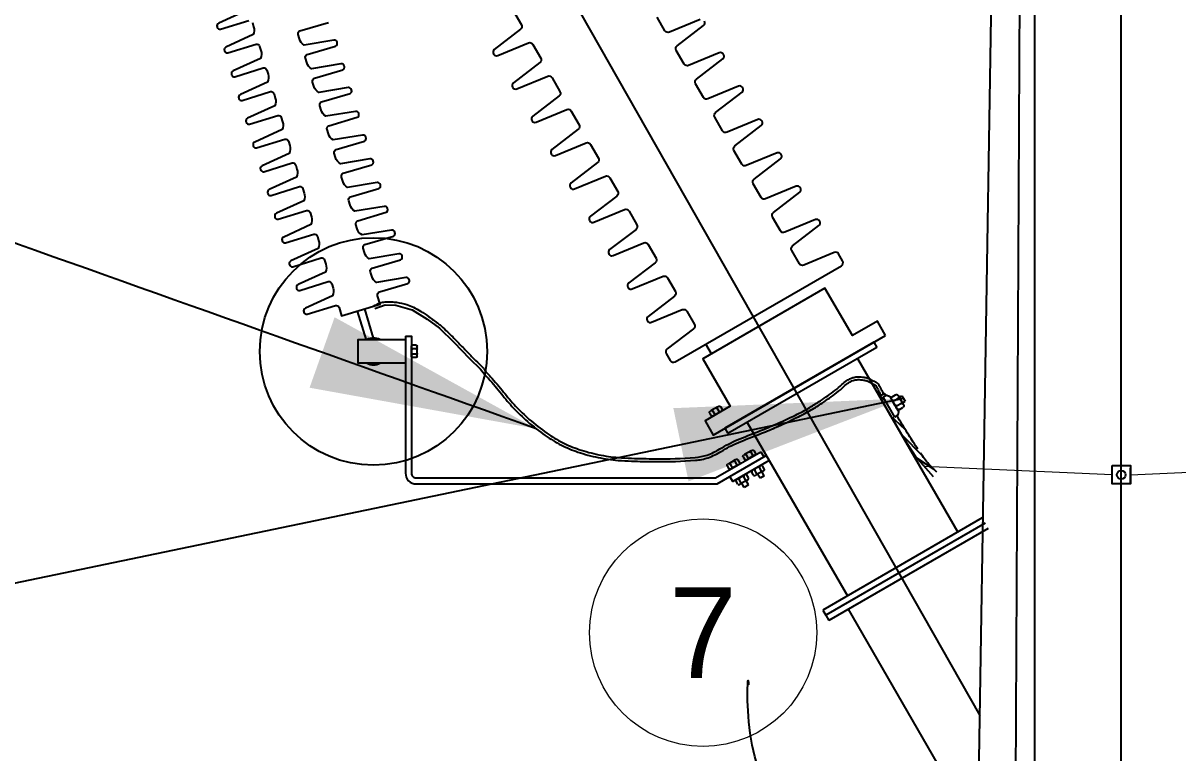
# Model space of a CAD drawing. Header units: centimetres. Extents: x -3 to 132800, y -60 to 85992.
# Drawn here: x 12894 to 15435, y 69992 to 71596 of the extents above; entities that cross this region are included whole.
import ezdxf
from ezdxf.enums import TextEntityAlignment as Align

# ---------------------------------------------------------------- set-up
doc = ezdxf.new("R2010")
doc.units = ezdxf.units.CM
doc.header["$LTSCALE"] = 10
doc.header["$MEASUREMENT"] = 0
doc.layers.get('0').update_dxf_attribs({"linetype": 'CONTINUOUS'})
doc.layers.get('DEFPOINTS').update_dxf_attribs({"color": 2, "linetype": 'CONTINUOUS'})
for name, color, linetype in [('ACERO1', 144, 'CONTINUOUS'), ('ACOTACIONES', 7, 'CONTINUOUS'), ('DIM', 252, 'CONTINUOUS'), ('TERMINALES', 250, 'CONTINUOUS'), ('TEXTOS', 7, 'CONTINUOUS')]:
    doc.layers.add(name, color=color, linetype=linetype)
doc.styles.get("Standard").update_dxf_attribs({"font": ''})
doc.styles.get('Standard').set_extended_font_data('Zurich Ex BT')
doc.dimstyles.get("Standard").update_dxf_attribs({"dimtxt": 500, "dimasz": 500, "dimexe": 3, "dimexo": 200, "dimgap": 0.09, "dimtad": 0, "dimtih": 1, "dimtoh": 1, "dimzin": 0, "dimdsep": 46, "dimtxsty": 'Standard', "dimcen": 0.09, "dimclrd": 256, "dimclre": 256, "dimclrt": 256, "dimadec": 0, "dimazin": 0, "dimtfac": 1, "dimtofl": 0, "dimtmove": 0, "dimatfit": 3, "dimfxl": 0, "dimtolj": 1, "dimtzin": 0, "dimlwd": -1, "dimarcsym": 0})

# ---------------------------------------------------------------- blocks, each defined once
blk = doc.blocks.new('*D11')
at = {"layer": 'DEFPOINTS', "color": 0}
for p in [(15510.60530577769, 77156.9294623375), (16734.36328048983, 68733.25639514164), (17175.50166197948, 68386.53690514514), (15461.62761454483, 65283.4001225603), (16060.60530577769, 42236.9294623375)]:
    blk.add_point(p, dxfattribs=at)
at = {"layer": 'DIM', "lineweight": -2}
blk.add_line((17272.19491333971, 68561.60950477565), (17243.8533375504, 68510.294306649), dxfattribs=at)
at = {"layer": 'DIM'}
for start, end in [(99.83942017572515, 108.7764900272635), (43.21382578413542, 52.15089563567376)]:
    blk.add_arc((15691.0735824488, 65698.8345144191), 3208.764488747371, start, end, dxfattribs=at)
for points in [[(15134.93586113566, 68943.3673430173), (15150.53626248915, 68777.43240017709), (15640.54089033308, 68907.20107565768)], [(17614.07038885946, 68162.98321508571), (17705.76998698559, 68302.15563146655), (17242.40293877999, 68507.66821765453)]]:
    blk.add_solid(points, dxfattribs=at)
at = {"layer": 'DIM', "insert": (16467.60708654641, 68812.21937036933), "char_height": 500, "attachment_point": 5}
blk.add_mtext('\\A1;30°', dxfattribs=at)
blk = doc.blocks.new('A$C6D2600F1')
for p, q in [((117.6754906492133, 246.0374625413324), (101.1647125295058, 217.4399559655021)), ((151.8294423020952, 246.5448125048424), (144.3320380605164, 243.7076386088211)), ((163.0044561623272, 241.7609220579834), (154.2114046381048, 246.3516514051607)), ((163.0044561623272, 241.7609220579834), (155.1892363075831, 245.8411391524669)), ((158.4089136471321, 251.9215379794259), (174.101764363375, 242.8612663940503)), ((106.19308143341, 244.4156542100691), (96.82803513654653, 228.1949182086682)), ((104.7375784409278, 223.6283412527155), (96.82803513654653, 228.1949182086682)), ((174.101764363375, 242.8612663940503), (100.7030104034475, 115.7308953232114)), ((114.1026247377904, 239.8490772541163), (106.19308143341, 244.4156542100691)), ((111.0690825142292, 234.5948279959985), (107.7711206644926, 228.8825905108333)), ((134.5582812328321, 228.0389984702542), (115.9650755276716, 195.8346215133352)), ((127.5327879849547, 180.3221905455503), (163.0044561623272, 241.7609220579834)), ((127.5327879849547, 180.3221905455503), (163.0044561623272, 241.7609220579834)), ((142.9035789766676, 242.4934781668671), (127.9347716938228, 216.5667434242705)), ((131.52473900927, 222.7847492121364), (128.2267771595343, 217.0725117269712)), ((131.52473900927, 222.7847492121364), (128.2267771595343, 217.0725117269712)), ((137.1611390092694, 232.5472803839184), (138.131147144255, 234.2273837574685)), ((171.9883576545681, 244.0814423262873), (154.7473887879542, 227.4592618440493)), ((143.6346829422873, 187.2215164823783), (96.27148008700169, 142.4963518997301)), ((117.8023103989372, 187.6080912127254), (115.9650755276716, 195.8346215133352)), ((127.5327879849547, 180.3221905455503), (119.1605739862898, 185.6418318687247)), ((121.2320821738522, 184.3256112659537), (127.5327879849547, 180.3221905455503)), ((122.590377159534, 207.3099805551892), (121.6203690245475, 205.6298771816382)), ((103.8674881506931, 123.4335130100199), (46.93160430434364, 66.49762916366944)), ((100.7030104034475, 115.7308953232114), (65.1460560835485, 61.24974402155203)), ((61.8060104984288, 57.42362495875568), (9.414156239421573, 22.24248224798066)), ((65.1460560835485, 61.24974402155203), (11.6775357649949, 3.670169462566264e-06))]:
    blk.add_line(p, q)
for centre, radius, start, end in [((122.5567562351043, 243.2192625413318), 5.6364, 59.99999999999968, 149.9999999999999), ((152.8166935993113, 243.935941024095), 2.789422077584391, 59.99999999999996, 110.7276862473762), ((-1802.071561288651, 1286.137541354616), 2216.54831534117, 332.0090751342652, 332.1869229739183), ((106.0459781153968, 214.6217559655015), 5.6364, 149.9999999999999, 240), ((107.0159862503833, 216.3018593390516), 5.6364, 59.99999999999945, 150), ((112.6523862503836, 226.0643905108327), 5.6364, 149.9999999999997, 239.9999999999998), ((115.9503481001193, 231.7766279959978), 5.6364, 59.99999999999996, 149.9999999999998), ((121.5867481001187, 241.5391591677799), 5.6364, 150, 240.0000000000001), ((123.3455115736433, 219.8907117269691), 5.6364, 239.9999999999998, 330.0000000000007), ((117.709111573643, 210.1281805551898), 5.6364, 329.9999999999999, 59.99999999999996), ((132.2798734233784, 235.3654803839181), 5.6364, 240, 329.9999999999996), ((133.2498815583658, 237.0455837574682), 5.6364, 329.9999999999999, 59.99999999999993), ((145.3192893577316, 241.0987671280736), 2.789422077583306, 110.7276862473639, 149.9999999999859), ((-914.1550025095266, 773.4986771249041), 1191.270586882748, 327.05120470189, 329.9999999999951), ((116.7391034386565, 208.4480771816379), 5.6364, 240, 329.9999999999999), ((-1802.071561486085, 1286.137541467924), 2216.548315568822, 329.9999999999978, 330.1926976526802), ((120.5552850250815, 188.0575422497905), 2.789422077584391, 189.2723137526237, 240), ((-13416.09731989112, 8876.479351945556), 16089.4871755773, 326.8696490514493, 327.0512047018784), ((-222.8004317275081, 253.9509555416616), 328.3704501836081, 318.8803693872003, 326.2085419456835), ((-146.14678822725, 187.035457264069), 226.6184724553926, 310.1583544481041, 318.880369387199)]:
    blk.add_arc(centre, radius, start, end)
at = {"layer": 'ACOTACIONES'}
for p, q in [((136.0680815583655, 241.9268493433592), (125.374956235104, 248.1005281272228)), ((120.5273115736436, 215.0094461410808), (109.8341862503821, 221.1831249249426)), ((129.4616734233787, 230.484214798028), (118.7685481001181, 236.6578935818907)), ((113.9209034386577, 203.5668115957487), (103.2277781153971, 209.7404903796105))]:
    blk.add_line(p, q, dxfattribs=at)
blk = doc.blocks.new('CABEZA')
for p, q in [((-13.11034425570301, 9.631827519107901), (-13.11034425570324, 2.5)), ((-10.61034425570301, 12.1318275191079), (-8.139253060748388, 12.1318275191079)), ((-10.61034425570301, 0), (-8.139253060748388, 0)), ((-8.139253060748388, 12.13182751910836), (8.139253060747933, 12.13182751910745)), ((-8.139253060748388, -4.547473508864641e-13), (8.139253060747933, 4.547473508864641e-13)), ((-5.639253060748388, 9.631827519107901), (-5.639253060748388, 2.499999999999545)), ((5.63925306074816, 9.631827519107901), (5.639253060747933, 2.500000000000455)), ((8.139253060747933, 12.13182751910745), (10.61034425570301, 12.13182751910745)), ((8.139253060747933, 4.547473508864641e-13), (10.61034425570301, 4.547473508864641e-13)), ((13.11034425570301, 9.631827519107446), (13.11034425570324, 2.500000000000455))]:
    blk.add_line(p, q)
for centre, start, end in [((-10.61034425570301, 9.631827519107901), 90, 180), ((-10.61034425570301, 2.5), 180, 270), ((-8.139253060748388, 9.631827519107901), 1.323110747488823e-12, 90), ((-8.139253060748388, 2.5), 270, 359.9999999999987), ((-3.139253060748388, 9.631827519108356), 90, 180), ((-3.139253060748388, 2.499999999999545), 180, 270), ((3.13925306074816, 9.631827519107901), 1.323110747488823e-12, 90), ((3.13925306074816, 2.5), 270, 359.9999999999987), ((8.139253060747933, 9.631827519107446), 90, 180), ((8.139253060747933, 2.500000000000455), 180, 270), ((10.61034425570301, 9.631827519107446), 0, 90), ((10.61034425570301, 2.500000000000455), 270, 0)]:
    blk.add_arc(centre, 2.5, start, end)
blk = doc.blocks.new('*D23')
at = {"layer": 'DEFPOINTS', "color": 0}
for p in [(15310.60530577769, 77156.9294623375), (14734.40335323966, 72836.11187413451), (13530.26878552233, 72656.9294623375), (15227.30922839646, 69672.12441508948), (15310.6053057777, 42236.9294623375)]:
    blk.add_point(p, dxfattribs=at)
at = {"layer": 'DIM'}
for start, end in [(93.41070085199188, 100.7010636438827), (108.9993868110891, 116.2101228612083)]:
    blk.add_arc((15310.6053057777, 69525.62080450823), 3360.261866608621, start, end, dxfattribs=at)
for points in [[(15109.70190250723, 72913.24932355106), (15111.68587486751, 72846.61218452094), (15310.6053057777, 72885.88267111685)], [(13842.10297746292, 72510.92708659162), (13810.8917463449, 72569.83636851342), (13649.76951613852, 72446.74803419846)]]:
    blk.add_solid(points, dxfattribs=at)
at = {"layer": 'DIM', "insert": (14451.65030848624, 72774.24453230623), "char_height": 200, "attachment_point": 5}
blk.add_mtext('\\A1;30°', dxfattribs=at)
blk = doc.blocks.new('*D32')
at = {"layer": 'DEFPOINTS', "color": 0}
for p in [(6996.498368641644, 77156.9294623375), (15310.6053057777, 77156.9294623375), (15310.6053057777, 42236.9294623375)]:
    blk.add_point(p, dxfattribs=at)
at = {"layer": 'DIM', "lineweight": -2}
for p, q in [((15110.6053057777, 77156.9294623375), (6993.498368641644, 77156.9294623375)), ((15110.6053057777, 42236.9294623375), (6993.498368641636, 42236.9294623375))]:
    blk.add_line(p, q, dxfattribs=at)
at = {"layer": 'DIM'}
for p, q in [((6996.498368641644, 77056.9294623375), (6996.498368641641, 59773.29064877818)), ((6996.498368641636, 42336.9294623375), (6996.498368641641, 59620.56827589683))]:
    blk.add_line(p, q, dxfattribs=at)
for points in [[(6979.831701974977, 77056.9294623375), (7013.165035308311, 77056.9294623375), (6996.498368641644, 77156.9294623375)], [(6979.831701974969, 42336.9294623375), (7013.165035308303, 42336.9294623375), (6996.498368641636, 42236.9294623375)]]:
    blk.add_solid(points, dxfattribs=at)
at = {"layer": 'DIM', "insert": (6996.498368641631, 59696.9294623375), "char_height": 150, "attachment_point": 5}
blk.add_mtext('\\A1;34920.00', dxfattribs=at)
blk = doc.blocks.new('*D33')
at = {"layer": 'DEFPOINTS', "color": 0}
for p in [(15310.6053057777, 77156.9294623375), (8269.150719494362, 67356.9294623375), (15310.6053057777, 67356.9294623375)]:
    blk.add_point(p, dxfattribs=at)
at = {"layer": 'DIM', "lineweight": -2}
for p, q in [((15110.6053057777, 77156.9294623375), (8266.150719494364, 77156.9294623375)), ((15110.6053057777, 67356.9294623375), (8266.150719494362, 67356.9294623375))]:
    blk.add_line(p, q, dxfattribs=at)
at = {"layer": 'DIM'}
for p, q in [((8269.150719494364, 77056.9294623375), (8269.150719494364, 72333.29064877819)), ((8269.150719494362, 67456.9294623375), (8269.150719494364, 72180.56827589682))]:
    blk.add_line(p, q, dxfattribs=at)
for points in [[(8252.484052827698, 77056.9294623375), (8285.81738616103, 77056.9294623375), (8269.150719494364, 77156.9294623375)], [(8252.484052827696, 67456.9294623375), (8285.817386161028, 67456.9294623375), (8269.150719494362, 67356.9294623375)]]:
    blk.add_solid(points, dxfattribs=at)
at = {"layer": 'DIM', "insert": (8269.150719494352, 72256.9294623375), "char_height": 150, "attachment_point": 5}
blk.add_mtext('\\A1;9800.00', dxfattribs=at)

msp = doc.modelspace()

# ---------------------------------------------------------------- linework, layer by layer
for p, q in [((13645.38710340084, 70967.76203548255), (13664.90902832605, 70903.62249595158)), ((13629.50593954605, 70962.9283417781), (13649.02786447097, 70898.78880224713)), ((14408.68901789521, 70868.7674868031), (14396.34759801336, 70890.14345308031)), ((14766.48545659043, 70894.43784527968), (14438.52296431852, 70705.0886120803)), ((14766.48545659043, 70894.43784527968), (14773.07377238072, 70883.0265476033)), ((14773.07377238072, 70883.0265476033), (14445.11128010299, 70693.67731440392)), ((14730.57342749043, 70858.48896204085), (14950.84105602885, 70476.97423814957)), ((14487.61162499269, 70718.21489996636), (14707.87925353082, 70336.70017607509)), ((14438.52296431852, 70705.0886120803), (14445.11128010299, 70693.67731440392)), ((14517.37438967464, 70653.63244894285), (14523.9627054591, 70642.22115126635)), ((14525.13947172394, 70600.64519302767), (14519.72424570716, 70610.02463962066)), ((14481.03666101013, 70575.18242338834), (14475.62143498753, 70584.56186998133)), ((14490.41824573081, 70580.59888385433), (14485.00301971404, 70589.97833044732)), ((14515.75788699743, 70595.2287325618), (14510.34266098066, 70604.60817915467)), ((14525.13947172394, 70600.64519302767), (14515.75788699743, 70595.2287325618)), ((14490.41824573081, 70580.59888385433), (14481.03666101013, 70575.18242338834)), ((15004.5729931192, 70507.99638649284), (14654.14731644048, 70305.6780277317)), ((15011.16130890337, 70496.58508881634), (14660.73563222436, 70294.26673005531)), ((15011.16130890337, 70496.58508881634), (14660.73563222436, 70294.26673005531)), ((15017.74962468725, 70485.17379113995), (14667.32394800854, 70282.85543237881)), ((14654.14731644048, 70305.6780277317), (14660.73563222436, 70294.26673005531)), ((14709.82429289853, 70307.39301794149), (14994.94496878656, 69813.54952101618)), ((14660.73563222436, 70294.26673005531), (14667.32394800854, 70282.85543237881))]:
    msp.add_line(p, q)
at = {"lineweight": 5}
for p, q in [((15290.6053057777, 70602.87301262455), (14877.16847636167, 70621.12735737172)), ((15330.6053057777, 70602.87301262455), (15744.04213519372, 70621.12735737172))]:
    msp.add_line(p, q, dxfattribs=at)
for points in [[(13665.27716998518, 70973.59274302678, -0.04967797592436857), (13679.74173926935, 70980.74170980368, -0.08026531293333643), (13690.76343775157, 70982.97095454774, -0.01876613763182254), (13705.66952391947, 70982.99856451711, -0.02897512107831123), (13715.70246590925, 70982.05663147055, -0.03166009665219825), (13738.50275948685, 70977.0813692687, -0.04889554772522725), (13753.23295959953, 70971.26861956912, -0.01945677379933043), (13769.06765906385, 70962.35977703704, -0.01624181073403213), (13787.07843766385, 70950.45990254787, -0.006716077240054848), (13808.54964782322, 70934.81219067679, -0.02353716204530652), (13814.81289924193, 70929.63998922273, -0.00851447769843199), (13827.91376812425, 70917.32787021039, -0.005813279124959803), (13846.45934236947, 70898.87008078115, -0.001294841354379432), (13864.53272889119, 70880.36342857602, 0.00139719842994949), (13881.2404018275, 70863.26223470386, 0.00365528506686005), (13890.05323746982, 70854.42231760708, -0.002187490692863857), (13904.96887425788, 70839.54842918376, -0.02934181125862279), (13907.71525653499, 70836.44074250384, -0.01360052753621433), (13914.26438665961, 70827.78323724573, -0.005024386131134474), (13922.93422474596, 70818.51571362953, -0.01905136265958681), (13951.49274430599, 70784.87990979185, 0.02057694686171117), (13978.0303850553, 70753.81679212277, 0.02817816768073643), (14008.1716460666, 70724.80457089607, 0.02400399729001868), (14046.90055689438, 70694.62420571431, 0.03570483575961038), (14081.44314436749, 70673.79629387693, 0.03720528086818751), (14117.14811847849, 70658.83329507835, 0.02978134086650184), (14160.88585253235, 70647.06132286925, 0.03103202712411581), (14203.92447107746, 70640.93787797469, 0.01135537980420324), (14232.96986507497, 70639.29286660788, 0.006323964825884907), (14285.19126471785, 70638.18467221117, 0.02017539469605964), (14373.34032065247, 70640.98656769433, 0.06681631055187494), (14399.51575454977, 70646.44413664377, 0.05336782152996172), (14427.31707246113, 70659.72395795105, -0.03808958841876236), (14465.63103276434, 70679.4818415162, -0.00815004154559347), (14512.42663349096, 70698.37222565453, 0.01103853565360991), (14546.89782641084, 70712.51962281774, 0.01121059713528021), (14593.53194727371, 70734.13016584549, 0.01596498406303866), (14625.40984057775, 70751.06366278812, 0.01831421558077059), (14649.01462083055, 70765.75914602958, 0.01316080058165947), (14680.50588673051, 70788.2310616623, 0.03316950732284186), (14695.94821792108, 70801.56943153821, -0.04909476289753246), (14706.67663422426, 70810.25624919658, -0.03904957860351669), (14715.12144506165, 70814.91867784875, -0.05339110623117908), (14721.82803549903, 70817.13907253298, -0.02017017351833928), (14726.43231625536, 70817.94224328476, -0.02313622256918692), (14730.49237174285, 70818.29269349166, -0.02606268878745203), (14737.51936620521, 70818.20643573963, -0.02574294109156825), (14744.58635870205, 70817.3839513955, -0.0251086911455818), (14752.53288378719, 70815.62743526975, -0.05230391786713151), (14756.17978854466, 70814.20343048811, -0.004229141409897871), (14758.64273558965, 70812.90476271625, -0.00161668678551548), (14765.04537939397, 70809.43249626875, -0.003298440630793796), (14772.53570349783, 70805.27456057396, -0.01754039016454622), (14773.91085609806, 70804.43441474006, -0.1000831079814963), (14775.43669769407, 70802.91584608749, -0.0276055360826709), (14779.36664821854, 70796.25573587463, -0.001110013573134311), (14781.02882312652, 70793.02896991312, 0.0007583668668678816), (14783.45840670006, 70788.30428074788, 0.002667708959075176), (14784.89799688292, 70785.55133010574, 0.001470824997840862), (14787.55027933233, 70780.5799729307)], [(13668.57494576992, 70968.31282406602), (13691.00852280315, 70976.75060064251), (13714.7626859466, 70975.90279664866), (13750.39387400012, 70965.72854174113), (13783.47992053501, 70945.38018367147), (13810.62756793266, 70925.03174972894), (13842.01692900225, 70894.50913675175), (13876.79977432022, 70858.89947219343), (13900.55393746368, 70835.15967053022), (13909.47644962359, 70823.78319496253, -0.005189306492024742), (13918.3457020392, 70814.3087754608, -0.0190513626582489), (13946.59729257384, 70781.03446810505, 0.02057694686327642), (13973.46760962811, 70749.58194267911, 0.02817816768075026), (14004.11399345508, 70720.0835196704, 0.02400399729000145), (14043.31410024095, 70689.53596456045, 0.03570483575990475), (14078.61709764589, 70668.24955345223, 0.03720528086788356), (14115.17533265299, 70652.92897585615, 0.02978134086419613), (14159.62852512906, 70640.9644386504, 0.03103202712659987), (14203.43142321986, 70634.73225365473, 0.01135537980430193), (14232.75908556284, 70633.07125577236, 0.006323964825853711), (14285.13791475457, 70631.95972055125, 0.02017539469606817), (14373.78889465892, 70634.77757013052, 0.06681631055175945), (14401.58583782567, 70640.57322320352, 0.05336782152981669), (14430.58287008329, 70654.42419991105, -0.03808958841883477), (14468.05507909344, 70673.7480060812, -0.008150041545690581), (14514.66250513867, 70692.56242812389, 0.01103853565341855), (14549.38795195439, 70706.81417417874, 0.01121059713479463), (14596.2753193297, 70728.54207322081, 0.01596498406402815), (14628.5042041067, 70745.6620163971, 0.0183142155814889), (14652.49599658547, 70760.59843946666, 0.01316080058128856), (14684.25397517172, 70783.26067913741, 0.03316950732236351), (14700.32067706006, 70797.13835148733, -0.0490947628985449), (14710.10128259438, 70805.05772508889, -0.03904957860247363), (14717.69614788017, 70809.25089390889, -0.05339110623307965), (14723.14422130277, 70811.05462314734, -0.02017017351445636), (14727.2539229052, 70811.77151951018, -0.02313622257425466), (14730.74031108944, 70812.07245270301, -0.02606268878365118), (14737.11881519599, 70811.99415529902, -0.02574294109538922), (14743.5495093178, 70811.24572585824, -0.02510869114604245), (14750.8859307716, 70809.62406828439, -0.05230391786495057), (14753.32294650301, 70808.6724881681, -0.004229141418549426), (14755.69274278486, 70807.42293712356, -0.001616686784276691), (14762.05999896525, 70803.96986200787, -0.003298440630603638), (14769.47851255607, 70799.85178887284, -0.0151626363667954), (14770.3477362108, 70799.32639756378, -0.02697089340748156), (14773.83889492526, 70793.39272820983, -0.00111001345666381), (14775.48841227673, 70790.19053423939, 0.0007583669212847083), (14777.92663181097, 70785.4490511671, 0.002667708922203425), (14779.39700394474, 70782.6372357176, 0.001470825009050937), (14782.06652599603, 70777.63356515577, 0.001470825009050937)], [(13735.70030040178, 70907.55375648335), (13735.70030040178, 70606.45078270532, 0.4142135623731139), (13759.25223241922, 70582.89885068544), (14421.21346682846, 70582.8988506852), (14523.9627054591, 70642.22115126635)], [(13735.70030040178, 70907.55375648335), (13748.87693196984, 70907.55375648335), (13748.87693196984, 70606.45078270532, 0.4142135623730994), (13759.25223241922, 70596.07548225611), (14417.6827990393, 70596.075482256), (14517.37438967464, 70653.63244894285)]]:
    msp.add_lwpolyline(points, format="xyb")
for points in [[(13735.70030040178, 70848.11640567273), (13631.94729590743, 70848.11640567273), (13631.94729590743, 70899.99290791921), (13735.70030040178, 70899.99290791921)], [(14536.19396934793, 70634.0678111948), (14456.22503287462, 70587.89772419549), (14449.63671708492, 70599.30902187199), (14529.60565356375, 70645.4791088713)]]:
    msp.add_lwpolyline(points, close=True)
for start, end in [(61.30558647336296, 118.694413526637), (241.3055864733629, 298.6944135266371)]:
    msp.add_arc((13665.23229795375, 70874.05465679591), 29.56960628047627, start, end)
at = {"layer": 'ACERO1'}
for p, q in [((15110.6053057777, 77156.9294623375), (14560.6053057777, 42236.9294623375)), ((15110.6053057777, 77156.9294623375), (14560.6053057777, 42236.9294623375)), ((14935.6053057777, 42236.9294623375), (15115.84280577763, 77156.9294623375)), ((15120.6053057777, 42236.9294623375), (15120.6053057777, 77156.9294623375)), ((15310.6053057777, 42236.9294623375), (15310.6053057777, 77156.9294623375)), ((15310.6053057777, 42236.9294623375), (15310.6053057777, 77156.9294623375))]:
    msp.add_line(p, q, dxfattribs=at)
at = {"layer": 'DIM'}
for p, q in [((15330.6053057777, 70583.0244176255), (15330.6053057777, 70617.77474391808)), ((15330.6053057777, 70617.77474391808), (15330.6053057777, 70583.0244176255))]:
    msp.add_line(p, q, dxfattribs=at)
msp.add_lwpolyline([(15290.6053057777, 70623.0244176255), (15330.6053057777, 70623.0244176255), (15330.6053057777, 70583.0244176255), (15290.6053057777, 70583.0244176255)], close=True, dxfattribs=at)
msp.add_circle((15310.6053057777, 70603.0244176255), 9.500000000000455, dxfattribs=at)
at = {"layer": 'TERMINALES'}
msp.add_line((13530.26878552233, 72656.9294623375), (14999.04098585144, 70073.60936810634), dxfattribs=at)
for points in [[(13384.65118771198, 71622.63932735367), (13324.73810567649, 71595.33305254018, 0.3760080610920715), (13321.19570452034, 71587.48196559677), (13321.39875557111, 71586.8148387079, 0.3760080610922364), (13328.71448602918, 71582.26860290299), (13391.00356726716, 71601.7685012901, -0.3760080610921219)], [(13973.60586874083, 71622.35360664943), (13990.98990956567, 71592.24356470337, -0.3760080610921723), (13988.99866265432, 71582.1992985095), (13931.01547395997, 71537.58919882959, 0.3760080610921807), (13929.15441186762, 71528.20161213817), (13929.54182494793, 71527.53059300185, 0.3760080610921645), (13938.60224454501, 71524.4485267028), (14006.22731848429, 71552.35839126595, -0.3760080610921722), (14015.92153162824, 71549.06072858103), (14033.30557245308, 71518.95068663485, -0.3760080610921723), (14031.31432553591, 71508.9064204411), (13973.33113684157, 71464.2963207613, 0.3760080610921807), (13971.47007475532, 71454.90873406989), (13971.85748782953, 71454.23771493345, 0.3760080610921645), (13980.91790743272, 71451.15564863452), (14048.54298136617, 71479.06551319755, -0.3760080610921722), (14058.23719451042, 71475.76785051274), (14075.62123532914, 71445.65780856657, -0.3760080610921723), (14073.62998841808, 71435.6135423727), (14015.64679972345, 71391.00344269279, 0.3760080610921807), (14013.7857376372, 71381.6158560016), (14014.1731507117, 71380.94483686516, 0.3760080610921645), (14023.2335703146, 71377.86277056624), (14090.85864424776, 71405.77263512927, -0.3760080610921722), (14100.55285739201, 71402.47497244446), (14117.93689821102, 71372.36493049828, -0.3760080610921723), (14115.9456513055, 71362.32066430441), (14057.96246260533, 71317.7105646245, 0.3760080610921807), (14056.10140051298, 71308.3229779332), (14056.48881359911, 71307.65195879688, 0.3760080610921645), (14065.54923319619, 71304.56989249795), (14133.17430712994, 71332.47975706086, -0.3760080610921722), (14142.86852027389, 71329.18209437594), (14160.25256109844, 71299.07205242988, -0.3760080610921723), (14158.26131418156, 71289.02778623601), (14100.27812548693, 71244.41768655622, 0.3760080610921807), (14098.41706340068, 71235.03009986492), (14098.80447647518, 71234.35908072836, 0.3760080610921645), (14107.86489607837, 71231.27701442967), (14175.48997001735, 71259.18687899258, -0.3760080610921722), (14185.18418315578, 71255.88921630765), (14202.56822398032, 71225.7791743616, -0.3760080610921723), (14200.57697706344, 71215.73490816772), (14142.59378837463, 71171.12480848793, 0.3760080610921807), (14140.73272628256, 71161.73722179663), (14141.12013935706, 71161.06620266008, 0.3760080610921645), (14150.18055895996, 71157.98413636126), (14217.80563289341, 71185.8940009243, -0.3760080610921722), (14227.49984603737, 71182.59633823937), (14244.8838868622, 71152.48629629331, -0.3760080610921723), (14242.89263995086, 71142.44203009944), (14184.90945125069, 71097.83193041965, 0.3760080610921807), (14183.04838916416, 71088.44434372823), (14183.43580224447, 71087.77332459179, 0.3760080610921645), (14192.49622184184, 71084.69125829298), (14260.12129577529, 71112.6011228559, -0.3760080610921722), (14269.81550891925, 71109.30346017097), (14287.1995497438, 71079.19341822503, -0.3760080610921723), (14285.20830283274, 71069.14915203115), (14227.22511413228, 71024.53905235125, 0.3760080610921807), (14225.36405204633, 71015.15146565995), (14225.75146512636, 71014.4804465235, 0.3760080610921645), (14234.81188472373, 71011.3983802247), (14302.43695866271, 71039.30824478761, -0.3760080610921722), (14312.13117180113, 71036.01058210268), (14329.51521262597, 71005.90054015651, -0.3760080610921723), (14327.5239657088, 70995.85627396287), (14269.54077702028, 70951.24617428296, 0.3760080610921807), (14267.67971492792, 70941.85858759166), (14268.06712800824, 70941.18756845522, 0.3760080610921645), (14277.12754760532, 70938.10550215618), (14344.75262154459, 70966.0153667192, -0.3760080610921722), (14354.44683468855, 70962.7177040344), (14371.29811388977, 70933.53043227863, -0.3776250492511423), (14369.2719087361, 70923.45942777242), (14311.50385669882, 70879.53344222553, 0.3776250492511427), (14309.47765154514, 70869.46243771932), (14318.35462048022, 70854.08707650563, 0.4142135623730955), (14328.96966332058, 70851.24278434947), (14694.68888103392, 71062.39087314704, 0.414213562373095), (14697.53317319218, 71073.00591598566), (14688.65620425711, 71088.38127719912, 0.377625049251139), (14678.92135593587, 71091.66203431434), (14611.99631055014, 71063.5964264993, -0.3776250492511387), (14602.26146222919, 71066.8771836144), (14585.41018302216, 71096.06445537005, -0.3760080610921703), (14587.4014299335, 71106.10872156393), (14645.38461863367, 71150.71882124372, 0.3760080610921645), (14647.2456807202, 71160.10640793502), (14646.85826763989, 71160.77742707157, 0.3760080610921807), (14637.79784804281, 71163.85949337039), (14570.17277410354, 71135.94962880736, -0.3760080610921703), (14560.4785609654, 71139.24729149228), (14543.09452014056, 71169.35733343846, -0.3760080610921703), (14545.08576705773, 71179.40159963221), (14603.06895575207, 71224.01169931212, 0.3760080610921645), (14604.93001783832, 71233.3992860033), (14604.5426047583, 71234.07030513986, 0.3760080610921807), (14595.48218516092, 71237.15237143879), (14527.85711122165, 71209.24250687564, -0.3760080610921703), (14518.16289808322, 71212.54016956057), (14500.77885725868, 71242.65021150674, -0.3760080610921703), (14502.77010417585, 71252.6944777005), (14560.75329286437, 71297.3045773804, 0.3760080610921645), (14562.61435495644, 71306.69216407182), (14562.22694187612, 71307.36318320814, 0.3760080610921807), (14553.16652227904, 71310.44524950719), (14485.54144834588, 71282.53538494416, -0.3760080610921703), (14475.84723519581, 71285.83304762897), (14458.4631943768, 71315.94308957514, -0.3760080610921703), (14460.45444128814, 71325.98735576902), (14518.43762998831, 71370.59745544869, 0.3760080610921645), (14520.29869207484, 71379.9850421401), (14519.91127899453, 71380.65606127655, 0.3760080610921807), (14510.85085939745, 71383.73812757547), (14443.22578545789, 71355.82826301244, -0.3760080610921703), (14433.53157231393, 71359.12592569726), (14416.1475314952, 71389.23596764343, -0.3760080610921703), (14418.13877840626, 71399.2802338373), (14476.12196710089, 71443.8903335172, 0.3760080610921645), (14477.98302919296, 71453.27792020839), (14477.59561611265, 71453.94893934483, 0.3760080610921807), (14468.53519651527, 71457.03100564376), (14400.91012257629, 71429.12114108073, -0.3760080610921703), (14391.21590943787, 71432.41880376566), (14373.8318686075, 71462.52884571171, -0.3760080610921703), (14375.82311552438, 71472.57311190559), (14433.80630421901, 71517.18321158549, 0.3760080610921645), (14435.66736631108, 71526.57079827679), (14435.27995323076, 71527.24181741323, 0.3760080610921807), (14426.21953362786, 71530.32388371204), (14358.59445969441, 71502.41401914913, -0.3760080610921703), (14348.90024655045, 71505.71168183406), (14331.51620573144, 71535.82172378011, -0.3760080610921703), (14333.50745264279, 71545.86598997399), (14391.49064133713, 71590.47608965378, 0.3760080610921645), (14393.35170342366, 71599.86367634508)], [(14383.90387074598, 71603.61676178033), (14316.27879681253, 71575.70689721742, -0.3760080610921703), (14306.58458366857, 71579.00455990234), (14289.20054284985, 71609.1146018484, -0.3760080610921703)], [(13398.83104695369, 71596.9042476639), (13401.65044590028, 71587.64107555638, -0.2010768075294152), (13400.53775549471, 71570.44380123318), (13340.62467345922, 71543.1375264197, 0.3760080610920715), (13337.08227230307, 71535.28643947629), (13337.28532335326, 71534.61931258741, 0.3760080610922364), (13344.60105381162, 71530.0730767825), (13406.89013504959, 71549.5729751695, -0.3760080610921219), (13414.71761473583, 71544.70872154341), (13417.53701368854, 71535.4455494359, -0.2010768075294152), (13416.42432328268, 71518.2482751127), (13356.51124124137, 71490.94200029921, 0.3760080610920715), (13352.96884008521, 71483.0909133558), (13353.17189114152, 71482.42378646693, 0.3760080610922364), (13360.48762159958, 71477.87755066201), (13422.77670283174, 71497.37744904902, -0.3760080610921219), (13430.60418252438, 71492.51319542293), (13433.42358147098, 71483.2500233153, -0.2010768075294152), (13432.31089105929, 71466.05274899221), (13372.3978090238, 71438.74647417873, 0.3760080610920715), (13368.85540786765, 71430.89538723532), (13369.05845891813, 71430.22826034644, 0.3760080610922364), (13376.3741893762, 71425.68202454141), (13438.66327062029, 71445.18192292853, -0.3760080610921219), (13446.49075030071, 71440.31766930244), (13449.31014925923, 71431.05449719481, -0.2010768075294152), (13448.19745884755, 71413.85722287172), (13388.28437680624, 71386.55094805812, 0.3760080610920715), (13384.74197565008, 71378.69986111471), (13384.9450267061, 71378.03273422584, 0.3760080610922364), (13392.26075716445, 71373.48649842093), (13454.54983840243, 71392.98639680805, -0.3760080610921219), (13462.37731808896, 71388.12214318172), (13465.19671703585, 71378.85897107433, -0.2010768075294152), (13464.08402662969, 71361.66169675112), (13404.1709445942, 71334.35542193764, 0.3760080610920715), (13400.62854343805, 71326.50433499423), (13400.83159448882, 71325.83720810535, 0.3760080610922364), (13408.14732494689, 71321.29097230044), (13470.43640618487, 71340.79087068756, -0.3760080610921219), (13478.2638858714, 71335.92661706124), (13481.08328482381, 71326.66344495384, -0.2010768075294152), (13479.97059441242, 71309.46617063064), (13420.05751237693, 71282.15989581715, 0.3760080610920715), (13416.51511122077, 71274.30880887374), (13416.71816227097, 71273.64168198487, 0.3760080610922364), (13424.03389273515, 71269.09544617996), (13486.3229739673, 71288.59534456696, -0.3760080610921219), (13494.15045365354, 71283.73109094075), (13496.96985260625, 71274.46791883324, -0.2010768075294152), (13495.85716220039, 71257.27064451015), (13435.94408015908, 71229.96436969667, 0.3760080610920715), (13432.40167900292, 71222.11328275326), (13432.60473005923, 71221.44615586438, 0.3760080610922364), (13439.92046051729, 71216.89992005947), (13502.20954174945, 71236.39981844647, -0.3760080610921219), (13510.03702144209, 71231.53556482027), (13512.85642038869, 71222.27239271275, -0.2010768075294152), (13511.74372998282, 71205.07511838966), (13451.83064794151, 71177.76884357618, 0.3760080610920715), (13448.28824678536, 71169.91775663277), (13448.49129783584, 71169.2506297439, 0.3760080610922364), (13455.80702829973, 71164.70439393887), (13518.09610953771, 71184.20429232599, -0.3760080610921219), (13525.92358921842, 71179.34003869978), (13528.74298817665, 71170.07686659227, -0.2010768075294152), (13527.63029776526, 71152.87959226918), (13467.71721572395, 71125.57331745558, 0.3760080610920715), (13464.17481456779, 71117.72223051217), (13464.37786562381, 71117.0551036233, 0.3760080610922364), (13471.69359608216, 71112.50886781838), (13533.98267732014, 71132.0087662055, -0.3760080610921219), (13541.81015700667, 71127.14451257918), (13544.62955595356, 71117.88134047178, -0.2010768075294152), (13543.5168655474, 71100.68406614846), (13483.60378351191, 71073.3777913351, 0.3760080610920715), (13480.06138235576, 71065.52670439168), (13480.26443340653, 71064.85957750281, 0.3760080610922364), (13487.58016386431, 71060.3133416979), (13549.86924510229, 71079.81324008502, -0.3760080610921219), (13557.69672478911, 71074.9489864587), (13560.51612374152, 71065.6858143513, -0.2010768075294152), (13559.40343332984, 71048.48854002797), (13499.49035129435, 71021.18226521461, 0.3760080610920715), (13495.94795013819, 71013.3311782712), (13496.15100118868, 71012.66405138232, 0.3760080610922364), (13503.46673165286, 71008.11781557741), (13565.75581288501, 71027.61771396441, -0.3760080610921219), (13573.58329257125, 71022.75346033821), (13576.40269152396, 71013.49028823081, -0.2010768075294152), (13575.2900011181, 70996.29301390749), (13515.37691908261, 70968.98673909412, 0.3760080610920715), (13511.83451792063, 70961.13565215071), (13512.03756897694, 70960.46852526184, 0.3760080610922364), (13519.353299435, 70955.92228945692), (13581.64238067298, 70975.42218784393, -0.3760080610921219), (13589.46986035951, 70970.55793421772), (13594.98960889859, 70952.4227282279), (13679.90343404219, 70978.26764903263), (13674.3836855034, 70996.40285502233, -0.3760080610921219), (13678.17388434092, 71004.80314039519), (13740.76447480865, 71023.31242625845, 0.3760080610922978), (13744.30687596481, 71031.16351320186), (13744.10382491432, 71031.83064009073, 0.3760080610920716), (13736.78809445597, 71036.37687589564), (13671.82150478604, 71025.67396645875, -0.2010768075294344), (13661.31651666755, 71039.3352090353), (13658.49711771485, 71048.59838114282, -0.3760080610921219), (13662.28731655877, 71056.99866651568), (13724.87790702622, 71075.50795237893, 0.3760080610922978), (13728.42030818237, 71083.35903932234), (13728.21725713189, 71084.02616621122, 0.3760080610920716), (13720.901526668, 71088.57240201625), (13655.93493700389, 71077.86949257924, -0.2010768075294344), (13645.42994888512, 71091.53073515579), (13642.6105499327, 71100.7939072633, -0.3760080610921219), (13646.40074877634, 71109.19419263628), (13708.99133924378, 71127.70347849942, 0.3760080610922978), (13712.53374040023, 71135.55456544294), (13712.33068934363, 71136.22169233182, 0.3760080610920716), (13705.01495888556, 71140.76792813673), (13640.04836922116, 71130.06501869972, -0.2010768075294344), (13629.54338110297, 71143.72626127627), (13626.72398215027, 71152.9894333839, -0.3760080610921219), (13630.51418098808, 71161.38971875676), (13693.10477146135, 71179.89900462002, 0.3760080610922978), (13696.6471726175, 71187.75009156343), (13696.44412156149, 71188.4172184523, 0.3760080610920716), (13689.12839110313, 71192.96345425722), (13624.16180143902, 71182.26054482044, -0.2010768075294344), (13613.65681332025, 71195.92178739676), (13610.83741436783, 71205.18495950439, -0.3760080610921219), (13614.62761320594, 71213.58524487725), (13677.2182036792, 71232.0945307405, 0.3760080610922978), (13680.76060483536, 71239.94561768392), (13680.55755377905, 71240.61274457279, 0.3760080610920716), (13673.24182332098, 71245.1589803777), (13608.27523365076, 71234.45607094093, -0.2010768075294344), (13597.77024553228, 71248.11731351736), (13594.95084658569, 71257.38048562488, -0.3760080610921219), (13598.74104542321, 71265.78077099774), (13661.33163589094, 71284.29005686099, 0.3760080610922978), (13664.8740370471, 71292.1411438044), (13664.67098599661, 71292.80827069328, 0.3760080610920716), (13657.35525553826, 71297.35450649819), (13592.38866586833, 71286.65159706141, -0.2010768075294344), (13581.88367774984, 71300.31283963785), (13579.06427879714, 71309.57601174536, -0.3760080610921219), (13582.85447764106, 71317.97629711845), (13645.44506810851, 71336.48558298148, 0.3760080610922978), (13648.98746926466, 71344.33666992489), (13648.78441821447, 71345.00379681376, 0.3760080610920716), (13641.46868775029, 71349.55003261879), (13576.50209808036, 71338.8471231819, -0.2010768075294344), (13565.99710996159, 71352.50836575833), (13563.17771101499, 71361.77153786585, -0.3760080610921219), (13566.96790985863, 71370.17182323894), (13629.55850032054, 71388.6811091022, 0.3760080610922978), (13633.1009014767, 71396.53219604537), (13632.89785042592, 71397.19932293425, 0.3760080610920716), (13625.58211996785, 71401.74555873928), (13560.61553030374, 71391.04264930238, -0.2010768075294344), (13550.11054218526, 71404.70389187882), (13547.29114323256, 71413.96706398645, -0.3760080610921219), (13551.08134207037, 71422.36734935943), (13613.67193254364, 71440.87663522268, 0.3760080610922978), (13617.21433369979, 71448.72772216609), (13617.01128264378, 71449.39484905497, 0.3760080610920716), (13609.69555218542, 71453.94108485976), (13544.72896251549, 71443.23817542299, -0.2010768075294344), (13534.22397440283, 71456.8994179993), (13531.40457545012, 71466.16259010693, -0.3760080610921219), (13535.19477428823, 71474.56287547991), (13597.78536475567, 71493.07216134317, 0.3760080610922978), (13601.32776591765, 71500.92324828658), (13601.12471486134, 71501.59037517545, 0.3760080610920716), (13593.80898440327, 71506.13661098025), (13528.84239473334, 71495.43370154347, -0.2010768075294344), (13518.33740661457, 71509.09494411979), (13515.51800766798, 71518.35811622742, -0.3760080610921219), (13519.30820649997, 71526.7584016004), (13581.89879697323, 71545.26768746365, 0.3760080610922978), (13585.44119812939, 71553.11877440706), (13585.2381470789, 71553.78590129594, 0.3760080610920716), (13577.92241662084, 71558.33213710073), (13512.95582695062, 71547.62922766396, -0.2010768075294344), (13502.45083883213, 71561.29047024039), (13499.63143987943, 71570.5536423479, -0.3760080610921219), (13503.42163872335, 71578.95392772088), (13566.0122291908, 71597.46321358414, 0.3760080610922978)]]:
    msp.add_lwpolyline(points, format="xyb", dxfattribs=at)
msp.add_lwpolyline([(14792.09348681337, 70909.22264842012), (14773.93671102718, 70940.67110658342), (14718.89649288625, 70908.89362182606), (14658.71975028318, 71013.12279745353), (14389.62163384114, 70857.75892748822), (14449.79837645032, 70753.52975186087), (14394.75815831521, 70721.75226710351), (14412.91493409558, 70690.3038089401)], close=True, dxfattribs=at)
at = {"layer": 'TEXTOS'}
msp.add_circle((13665.23229795375, 70874.05465679591), 250, dxfattribs=at)
at = {"layer": 'TEXTOS', "lineweight": 5}
msp.add_circle((14390.39075377002, 70255.95899824447), 250, dxfattribs=at)

# ---------------------------------------------------------------- block references
at = {"yscale": 1.037530045025051, "zscale": 1.037530044928992}
for p, xscale, rotation in [((13748.87693196984, 70874.05465679591), -1.037530044908635, 270), ((14421.71397959535, 70737.31521777749), -1.037530047687051, 29.99999990770364), ((14460.38610342029, 70620.73024653456), -1.037530047687051, 29.99999990770364), ((14495.10732941924, 70640.7765557079), -1.037530047687051, 29.99999990770364), ((14508.28396098177, 70617.95396035512), 1.037530047687051, 209.9999999077037), ((14473.56273499417, 70597.90765118167), 1.037530047687051, 209.9999999077037)]:
    msp.add_blockref('CABEZA', p, dxfattribs=dict(at, xscale=xscale, rotation=rotation))
at = {"xscale": -0.7262710311624687, "yscale": 0.7262710314244032, "zscale": 0.7262710314502943}
msp.add_blockref('A$C6D2600F1', (14905.06585099921, 70598.88539865553), dxfattribs=at)

# ---------------------------------------------------------------- texts
at = {"layer": 'TEXTOS', "lineweight": 5}
msp.add_text('7', height=200, dxfattribs=at).set_placement((14390.39075377002, 70255.95899824447), align=Align.MIDDLE)

# ---------------------------------------------------------------- dimensions: what is measured, and where the dimension line sits
at = {"layer": 'DIM'}
dim = msp.add_linear_dim(base=(6996.498368641644, 77156.9294623375), p1=(15310.6053057777, 42236.9294623375), p2=(15310.6053057777, 77156.9294623375), angle=90, dimstyle='Standard', override={"dimtxt": 150, "dimasz": 100}, dxfattribs=at)
dim.commit()
dim.dimension.update_dxf_attribs({"geometry": '*D32', "text_midpoint": (6996.498368641631, 59696.9294623375), "dimtype": 160})
dim = msp.add_linear_dim(base=(8269.150719494362, 67356.9294623375), p1=(15310.6053057777, 77156.9294623375), p2=(15310.6053057777, 67356.9294623375), angle=90, dimstyle='Standard', override={"dimtxt": 150, "dimasz": 100}, dxfattribs=at)
dim.commit()
dim.dimension.update_dxf_attribs({"geometry": '*D33', "text_midpoint": (8269.150719494352, 72256.9294623375)})
dim = msp.add_angular_dim_2l(base=(14734.40335323966, 72836.11187413451), line1=((13530.26878552233, 72656.9294623375), (15227.30922839646, 69672.12441508948)), line2=((15310.6053057777, 42236.9294623375), (15310.6053057777, 77156.9294623375)), dimstyle='Standard', override={"dimtxt": 200, "dimasz": 200}, dxfattribs=at)
dim.commit()
dim.dimension.update_dxf_attribs({"geometry": '*D23', "text_midpoint": (14451.65030848625, 72774.24453230623)})
dim = msp.add_angular_dim_2l(base=(16734.36328048983, 68733.25639514164), line1=((17175.50166197948, 68386.53690514514), (15461.62761454483, 65283.40012256031)), line2=((15510.6053057777, 77156.9294623375), (16060.6053057777, 42236.9294623375)), dimstyle='Standard', dxfattribs=at)
dim.commit()
dim.dimension.update_dxf_attribs({"geometry": '*D11', "text_midpoint": (16467.60708654641, 68812.21937036933)})

# ---------------------------------------------------------------- leaders
at = {"layer": 'DIM', "path_type": 1}
for points in [[(14023.34741513286, 70704.33926248689), (11592.73181827751, 71568.28777864923)], [(15223.72519538576, 69139.81638829537), (14350.53368677281, 69851.70788542971), (14576.41406637047, 69806.1607289547), (14493.86741251988, 70035.28237019524), (14490.33567585995, 70141.64893423741), (14490.33567631047, 70141.64892066932)]]:
    msp.add_leader(points, dimstyle='Standard', override={"dimgap": 0.09, "dimtad": 0}, dxfattribs=at)
at = {"layer": 'DIM'}
msp.add_leader([(14831.34167315218, 70770.50708260863), (11658.58603651298, 70112.05928593186)], dimstyle='Standard', override={"dimgap": 0.09, "dimtad": 0}, dxfattribs=at)

doc.saveas('drawing.dxf')
